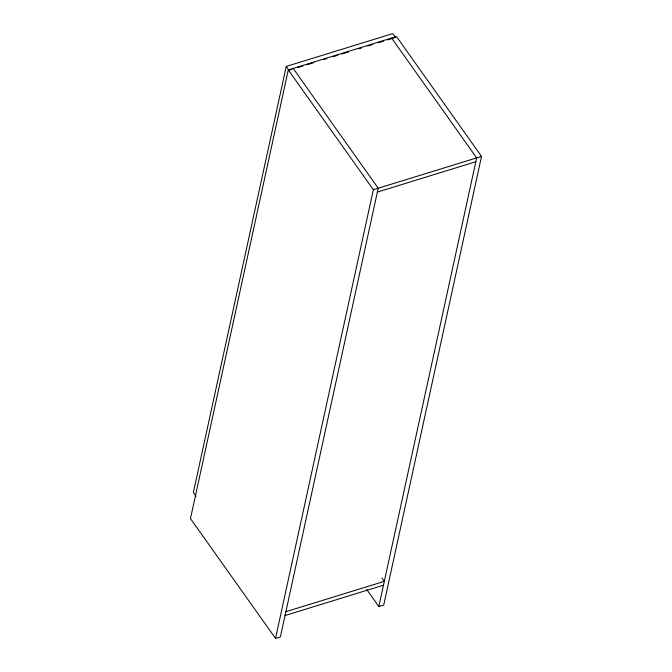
<?xml version="1.0" encoding="UTF-8"?>
<svg xmlns="http://www.w3.org/2000/svg" width="672" height="672" viewBox="0 0 672 672"><rect width="100%" height="100%" fill="white"/><g stroke="black" fill="none" stroke-linecap="round" stroke-linejoin="round"><path stroke-width="1.01" d="M395.531 37.456L392.792 33.6L286.238 66.444L193.351 492.467L196.081 496.314M366.685 589.436L378.832 606.556L383.704 605.06L481.53 156.391L396.48 36.557L288.296 69.905L190.47 518.574L275.52 638.4L280.392 636.896L378.21 188.227L293.168 68.401M275.52 638.4L373.346 189.731L288.296 69.905M378.832 606.556L476.658 157.886L391.608 38.06M291.959 69.376L288.968 70.291L286.238 66.444M297.931 67.528L302.912 65.999M306.894 64.772L313.866 62.622M323.828 59.548L326.81 58.632M332.791 56.792L337.764 55.255M341.754 54.029L348.726 51.878M358.68 48.812L361.67 47.888M367.643 46.049L372.624 44.512M378.596 42.672L383.578 41.135M387.559 39.908L394.531 37.758M373.346 189.731L481.53 156.391M377.378 192.074L475.818 161.734M285.886 611.688L384.334 581.347L381.898 577.92M285.046 615.535L383.494 585.194"/></g></svg>
